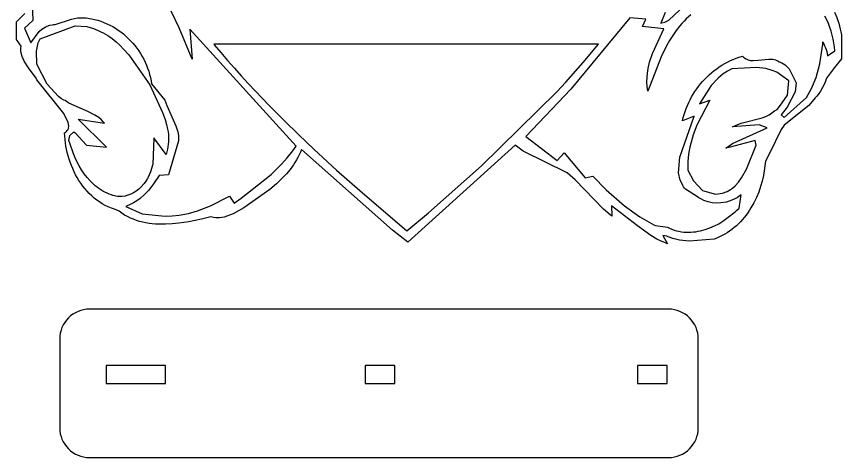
# Model space of a CAD drawing. Extents: x 1245 to 1830, y 1052 to 1456.
# Drawn here: x 1245 to 1522.8, y 1093.9 to 1242.6 of the extents above; entities that cross this region are included whole.
import ezdxf

# ---------------------------------------------------------------- set-up
doc = ezdxf.new("R2010")
doc.units = 0
doc.layers.add('color#3f3f3fff', color=1, linetype='CONTINUOUS')

msp = doc.modelspace()

# ---------------------------------------------------------------- linework, layer by layer
at = {"layer": 'color#3f3f3fff'}
for points in [[(1250.27, 1247.37), (1250.55, 1241.21), (1247.73, 1238.65), (1249.87, 1233.73), (1252.64, 1237.51), (1253.6, 1238.34), (1254.64, 1239.02), (1255.4, 1239.37), (1256.2, 1239.64), (1257.06, 1239.8), (1257.52, 1239.84), (1257.99, 1239.85), (1263.58, 1241.67), (1265.54, 1242.1), (1268.35, 1242.13), (1270.26, 1241.84), (1271.34, 1241.6), (1272.41, 1241.32), (1273.46, 1240.98), (1274.48, 1240.6), (1275.49, 1240.16), (1276.48, 1239.69), (1277.44, 1239.17), (1278.38, 1238.6), (1279.29, 1238), (1280.18, 1237.36), (1281.04, 1236.68), (1281.87, 1235.96), (1282.67, 1235.21), (1283.44, 1234.43), (1284.18, 1233.61), (1284.88, 1232.77), (1285.55, 1231.9), (1286.19, 1231), (1286.78, 1230.08), (1287.34, 1229.14), (1287.86, 1228.17), (1288.35, 1227.18), (1288.78, 1226.18), (1289.18, 1225.15), (1289.53, 1224.12), (1289.84, 1223.06), (1290.11, 1222), (1290.32, 1220.93), (1290.49, 1219.84), (1294.94, 1214.35), (1295.6, 1212.59), (1298.66, 1205.78), (1299.35, 1203.72), (1299.57, 1202.44), (1299.61, 1201.56), (1299.55, 1200.65), (1296.26, 1189.19), (1293.02, 1189.03), (1291.21, 1186.16), (1289.54, 1184.04), (1288.15, 1182.59), (1286.64, 1181.28), (1285.57, 1180.5), (1284.45, 1179.79), (1283.27, 1179.16), (1282.05, 1178.63), (1281.83, 1178.55), (1281.83, 1178.55), (1287.32, 1176.1), (1295.1, 1175.3), (1297.48, 1175.38), (1299.83, 1175.64), (1302.92, 1176.23), (1305.95, 1177.08), (1310.38, 1178.76), (1316.71, 1181.99), (1318.28, 1179.68), (1320.68, 1181.4), (1330.73, 1189.34), (1334.24, 1192.77), (1336.21, 1194.97), (1338.05, 1197.29), (1339.19, 1198.91), (1303.36, 1238.26), (1304.18, 1228.22), (1299.76, 1238.8), (1297.06, 1244.35)], [(1463.39, 1243.87), (1461.96, 1240.34), (1462.33, 1240.41), (1463.37, 1240.72), (1464.63, 1241.35), (1470.07, 1246.45)], [(1520.46, 1244.06), (1521.23, 1242.2), (1521.56, 1241.26), (1521.87, 1240.3), (1522.15, 1239.34), (1522.4, 1238.36), (1522.62, 1237.38), (1522.8, 1236.38), (1522.8, 1228.27), (1520.42, 1225.44), (1517.72, 1221.82), (1517.53, 1221.16), (1517.03, 1219.86), (1516.43, 1218.6), (1515.72, 1217.4), (1514.9, 1216.25), (1514.46, 1215.71), (1513.98, 1215.18), (1511.76, 1212.61), (1503.45, 1205.99), (1502.45, 1204.51), (1498.61, 1196.44), (1497.18, 1193.84), (1496.58, 1189.03), (1496.13, 1187.13), (1495.58, 1185.24), (1494.92, 1183.38), (1494.16, 1181.56), (1493.3, 1179.79), (1492.33, 1178.08), (1491.8, 1177.25), (1491.25, 1176.44), (1490.67, 1175.65), (1490.07, 1174.88), (1489.44, 1174.14), (1488.79, 1173.42), (1488.11, 1172.73), (1487.4, 1172.06), (1486.67, 1171.42), (1485.91, 1170.81), (1485.13, 1170.24), (1484.32, 1169.69), (1483.48, 1169.18), (1482.62, 1168.71), (1481.74, 1168.27), (1480.82, 1167.87), (1479.88, 1167.51), (1471.54, 1166.84), (1468.21, 1167.18), (1466.05, 1167.7), (1464.48, 1168.27), (1463.96, 1168.49), (1462.7, 1168.71), (1464.25, 1166.01), (1463.49, 1166.28), (1462.03, 1166.88), (1460.61, 1167.58), (1458.58, 1168.76), (1454.11, 1172.01), (1445.31, 1178.76), (1445.53, 1175.31), (1444.93, 1175.74), (1442.69, 1177.59), (1433.13, 1187.54), (1430.4, 1189.92), (1415.67, 1197.14), (1412.9, 1199.18), (1376.78, 1166.52), (1371.61, 1170.54), (1340.99, 1197.76), (1340.62, 1196.84), (1340.2, 1195.95), (1339.76, 1195.08), (1339.29, 1194.24), (1338.79, 1193.41), (1338.27, 1192.6), (1337.72, 1191.82), (1337.14, 1191.05), (1335.92, 1189.58), (1334.61, 1188.17), (1332.52, 1186.17), (1330.31, 1184.29), (1321.62, 1178.11), (1318.02, 1176.12), (1314.96, 1174.98), (1313.38, 1174.74), (1312.16, 1174.76), (1311.34, 1174.88), (1310.51, 1175.1), (1307.36, 1174.3), (1303, 1173.39), (1299.66, 1172.87), (1297.42, 1172.65), (1295.18, 1172.54), (1294.06, 1172.53), (1292.95, 1172.55), (1291.85, 1172.61), (1290.75, 1172.71), (1289.66, 1172.85), (1288.58, 1173.03), (1287.52, 1173.25), (1286.46, 1173.53), (1285.42, 1173.85), (1284.39, 1174.22), (1283.38, 1174.64), (1282.39, 1175.12), (1281.42, 1175.66), (1280.47, 1176.25), (1279.54, 1176.91), (1278.06, 1177.62), (1276.97, 1178), (1275.92, 1178.43), (1274.9, 1178.93), (1273.92, 1179.47), (1272.97, 1180.06), (1272.06, 1180.71), (1271.18, 1181.4), (1270.34, 1182.13), (1269.53, 1182.9), (1268.77, 1183.71), (1268.04, 1184.56), (1267.34, 1185.44), (1266.68, 1186.35), (1266.06, 1187.29), (1265.48, 1188.26), (1264.93, 1189.26), (1264.42, 1190.27), (1263.94, 1191.31), (1263.51, 1192.36), (1263.11, 1193.43), (1262.75, 1194.51), (1262.43, 1195.61), (1262.14, 1196.71), (1261.9, 1197.81), (1261.69, 1198.92), (1261.52, 1200.04), (1261.39, 1201.15), (1261.3, 1202.25), (1261.24, 1203.35), (1261.51, 1203.53), (1261.75, 1203.71), (1262.14, 1204.1), (1262.41, 1204.52), (1262.57, 1204.96), (1262.65, 1205.65), (1262.44, 1206.85), (1260.99, 1209.92), (1251.9, 1221.27), (1251.66, 1221.74), (1249.08, 1225.26), (1247.61, 1227.49), (1246.91, 1229.06), (1246.59, 1230.26), (1246.48, 1231.06), (1246.48, 1231.85), (1246.58, 1232.63), (1245.03, 1234.78), (1245.03, 1240.82), (1247.82, 1243.6)], [(1472.03, 1243.16), (1471.25, 1242.46), (1470.5, 1241.74), (1469.78, 1241), (1469.08, 1240.25), (1468.41, 1239.47), (1467.14, 1237.86), (1465.97, 1236.19), (1464.87, 1234.46), (1463.86, 1232.67), (1462.03, 1228.98), (1457.6, 1217.45), (1457.48, 1218.22), (1457.39, 1218.99), (1457.31, 1220.52), (1457.34, 1222.03), (1457.48, 1223.53), (1457.71, 1225.02), (1458.21, 1227.23), (1459.14, 1230.12), (1462.96, 1238.41), (1455.75, 1239.16), (1456.91, 1241.66), (1451.54, 1242.13), (1431.7, 1218.05), (1416.52, 1202.13), (1427.07, 1194.08), (1429.43, 1196.62), (1436.45, 1188.17), (1439.13, 1188.79), (1443.52, 1184.17), (1449.7, 1178.77), (1454.9, 1175.08), (1459.63, 1172.33), (1460.15, 1172.08), (1464.18, 1171.56), (1464.94, 1171.19), (1465.72, 1170.87), (1466.5, 1170.59), (1467.29, 1170.36), (1468.09, 1170.18), (1468.89, 1170.04), (1469.69, 1169.94), (1470.5, 1169.88), (1471.31, 1169.87), (1472.12, 1169.89), (1472.92, 1169.95), (1473.73, 1170.05), (1474.53, 1170.18), (1475.33, 1170.34), (1476.13, 1170.54), (1476.92, 1170.77), (1478.47, 1171.32), (1479.99, 1171.99), (1481.46, 1172.75), (1482.87, 1173.61), (1484.22, 1174.56), (1485.5, 1175.57), (1486.1, 1176.11), (1486.6, 1176.44), (1487.06, 1176.8), (1487.5, 1177.18), (1488.31, 1178.01), (1489, 1182.51), (1488.37, 1181.97), (1487.67, 1181.48), (1485.89, 1180.64), (1484.03, 1180.05), (1482.13, 1179.74), (1480.7, 1179.68), (1479.27, 1179.8), (1477.87, 1180.09), (1476.5, 1180.56), (1475.62, 1180.98), (1474.77, 1181.48), (1474.35, 1181.76), (1470.3, 1184.42), (1469.92, 1184.73), (1469.6, 1185.14), (1469.47, 1185.38), (1469.35, 1185.65), (1469.25, 1185.95), (1468.48, 1187.44), (1467.92, 1189.94), (1468.37, 1195.11), (1473.18, 1208.96), (1469.25, 1207.45), (1469.5, 1208.51), (1469.8, 1209.55), (1470.13, 1210.57), (1470.5, 1211.59), (1470.91, 1212.58), (1471.35, 1213.56), (1471.82, 1214.52), (1472.33, 1215.47), (1472.87, 1216.39), (1473.45, 1217.29), (1474.05, 1218.17), (1474.69, 1219.03), (1475.36, 1219.87), (1476.05, 1220.68), (1476.77, 1221.46), (1477.52, 1222.22), (1478.3, 1222.95), (1479.1, 1223.66), (1479.93, 1224.33), (1480.79, 1224.97), (1481.66, 1225.59), (1482.56, 1226.17), (1483.48, 1226.71), (1484.43, 1227.22), (1485.39, 1227.7), (1486.37, 1228.14), (1487.38, 1228.55), (1488.4, 1228.91), (1489.44, 1229.24), (1489.8, 1228.89), (1490.17, 1228.59), (1490.55, 1228.35), (1490.94, 1228.15), (1491.34, 1227.99), (1491.74, 1227.88), (1492.16, 1227.79), (1493.01, 1227.72), (1494.78, 1227.83), (1498.39, 1228.25), (1499.28, 1228.22), (1499.71, 1228.17), (1500.14, 1228.08), (1500.57, 1227.96), (1500.99, 1227.8), (1501.4, 1227.59), (1501.8, 1227.34), (1502.75, 1226.97), (1503.85, 1226.28), (1505.19, 1224.91), (1507.52, 1220.25), (1507.2, 1217.22), (1504.46, 1212.07), (1502.5, 1209.39), (1503.45, 1208.58), (1511.04, 1215.3), (1512.7, 1218.29), (1514.26, 1222.03), (1515.55, 1226.58), (1516.47, 1233.3), (1516.51, 1233.99), (1516.83, 1233.35), (1517.13, 1232.71), (1517.39, 1232.06), (1517.62, 1231.4), (1517.82, 1230.73), (1518.13, 1229.37), (1520.59, 1230.95), (1520.46, 1232.31), (1520.27, 1233.66), (1520.01, 1234.99), (1519.69, 1236.32), (1519.31, 1237.63), (1518.87, 1238.92), (1518.38, 1240.19), (1517.84, 1241.45), (1517.24, 1242.68)]]:
    msp.add_lwpolyline(points, dxfattribs=at)
for points in [[(1255.38, 1219.82), (1251.9, 1226.53), (1251.74, 1230.94), (1252.35, 1233.69), (1252.95, 1235.03), (1264.76, 1239.47), (1268.76, 1239.18), (1270.91, 1238.58), (1272.57, 1237.81), (1273.4, 1237.44), (1274.21, 1237.04), (1274.99, 1236.61), (1275.75, 1236.15), (1276.49, 1235.67), (1277.2, 1235.16), (1278.57, 1234.06), (1279.85, 1232.88), (1281.07, 1231.62), (1282.8, 1229.62), (1289.89, 1219.52), (1294.21, 1210.21), (1295.09, 1207.81), (1295.56, 1206.19), (1295.92, 1204.56), (1296.06, 1203.73), (1296.15, 1202.9), (1296.21, 1202.07), (1296.23, 1201.23), (1296.21, 1200.39), (1296.14, 1199.55), (1296.03, 1198.7), (1295.86, 1197.85), (1295.65, 1196.99), (1295.38, 1196.12), (1291.32, 1201.69), (1290.9, 1192.84), (1290.13, 1190.17), (1289.33, 1188.46), (1289.1, 1188.01), (1288.58, 1187.13), (1287.97, 1186.28), (1286.93, 1185.1), (1286.16, 1184.39), (1285.33, 1183.75), (1284.44, 1183.19), (1283.52, 1182.71), (1282.56, 1182.34), (1281.58, 1182.07), (1280.57, 1181.91), (1280.06, 1181.88), (1279.55, 1181.88), (1279.03, 1181.92), (1278.52, 1181.99), (1278.01, 1182.09), (1277.49, 1182.24), (1276.98, 1182.42), (1276.23, 1182.7), (1275.5, 1183.01), (1274.78, 1183.36), (1274.09, 1183.73), (1273.42, 1184.14), (1272.77, 1184.58), (1272.14, 1185.04), (1271.53, 1185.53), (1270.94, 1186.04), (1269.82, 1187.14), (1268.78, 1188.33), (1267.82, 1189.58), (1266.93, 1190.9), (1266.11, 1192.27), (1265.03, 1194.41), (1264.11, 1196.61), (1263.12, 1199.57), (1262.69, 1200.8), (1262.93, 1202.45), (1264.29, 1203.76), (1264.83, 1203.4), (1268.62, 1199.24), (1275.31, 1198.58), (1265.77, 1208), (1274.6, 1206.64), (1274.26, 1207.06), (1273.53, 1207.83), (1272.73, 1208.5), (1271.43, 1209.36), (1269.06, 1210.53), (1262.69, 1213.35), (1261.37, 1214.25), (1260.97, 1214.43), (1260.22, 1214.86), (1259.2, 1215.66), (1255.38, 1219.82)], [(1311.42, 1233.26), (1311.58, 1233.06), (1313.82, 1230.4), (1316.08, 1227.76), (1318.38, 1225.15), (1320.7, 1222.57), (1323.04, 1220), (1325.41, 1217.47), (1330.22, 1212.45), (1335.12, 1207.52), (1340.09, 1202.66), (1345.14, 1197.88), (1352.82, 1190.82), (1360.63, 1183.9), (1376.48, 1170.35), (1383.78, 1176.45), (1401.54, 1192.26), (1427.01, 1217.23), (1430, 1220.47), (1435.82, 1227.07), (1440.96, 1233.26), (1311.42, 1233.26)], [(1504.59, 1216.11), (1505.02, 1220.95), (1500.99, 1223.8), (1499.78, 1224.32), (1499.13, 1224.47), (1497.35, 1225.02), (1494.18, 1225.42), (1485.91, 1224.93), (1484.39, 1224.15), (1482.98, 1223.23), (1481.25, 1221.81), (1478.94, 1219.33), (1474.94, 1213.16), (1478.49, 1214.35), (1474.15, 1205.9), (1472.9, 1202.68), (1472.14, 1200.22), (1471.72, 1198.55), (1471.4, 1196.86), (1471.17, 1195.16), (1471.05, 1193.44), (1471.04, 1191.7), (1471.08, 1190.83), (1472.97, 1187.18), (1476, 1183.93), (1480.38, 1182.66), (1482.73, 1183.01), (1484.29, 1183.61), (1485.4, 1184.23), (1486.1, 1184.74), (1486.97, 1185.52), (1488.13, 1186.78), (1489.15, 1188.16), (1490.83, 1191.16), (1494.02, 1199.2), (1493.79, 1200.81), (1485.27, 1198.53), (1483.9, 1198.18), (1486.06, 1199.74), (1497.74, 1205.07), (1495.05, 1206.01), (1486.14, 1205.41), (1487.06, 1205.89), (1489.01, 1206.61), (1496.1, 1208.42), (1497.55, 1209), (1498.47, 1209.49), (1499.36, 1210.07), (1499.79, 1210.4), (1500.2, 1210.76), (1500.52, 1210.91), (1501.09, 1211.28), (1501.6, 1211.75), (1502.86, 1213.48), (1504.59, 1216.11)], [(1275.19, 1118.93), (1295.19, 1118.93), (1295.19, 1124.93), (1275.19, 1124.93), (1275.19, 1118.93)], [(1362.43, 1118.93), (1372.43, 1118.93), (1372.43, 1124.93), (1362.43, 1124.93), (1362.43, 1118.93)], [(1454.09, 1118.93), (1464.09, 1118.93), (1464.09, 1124.93), (1454.09, 1124.93), (1454.09, 1118.93)]]:
    msp.add_lwpolyline(points, close=True, dxfattribs=at)
msp.add_lwpolyline([(1259.58, 1103.93, 0.414214), (1269.58, 1093.93), (1464.58, 1093.93, 0.414214), (1474.58, 1103.93), (1474.58, 1133.93, 0.414214), (1464.58, 1143.93), (1269.58, 1143.93, 0.414214), (1259.58, 1133.93), (1259.58, 1103.93)], format="xyb", close=True, dxfattribs=at)

doc.saveas('drawing.dxf')
